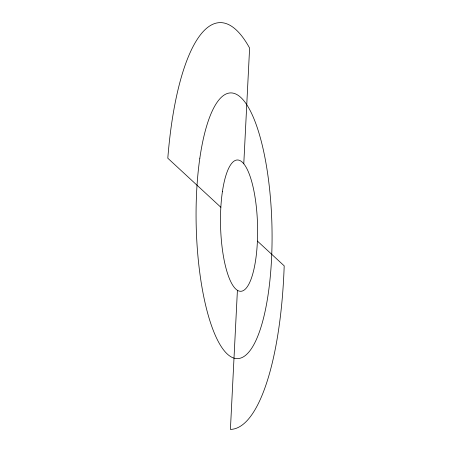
<?xml version="1.0" encoding="UTF-8"?>
<svg xmlns="http://www.w3.org/2000/svg" width="452" height="452" viewBox="0 0 452 452"><rect width="100%" height="100%" fill="white"/><g stroke="black" fill="none" stroke-linecap="round" stroke-linejoin="round"><path stroke-width="0.68" d="M237.413 290.297L230.413 429.4A203.468 59.144 88.5 0 0 284.195 265.844L257.42 241.08M243.781 163.799L249.606 48.081A203.468 59.144 88.5 0 0 167.805 158.217L220.853 207.265M222.424 191.512A65.676 18.498 88.5 0 0 240.227 291.274A65.676 18.498 88.5 0 0 254.527 194.123A65.676 18.498 88.5 0 0 222.424 191.512M199.835 158.206A132.888 37.861 88.5 0 0 236.91 358.606A132.888 37.861 88.5 0 0 265.488 160.488A132.888 37.861 88.5 0 0 199.835 158.206"/></g></svg>
